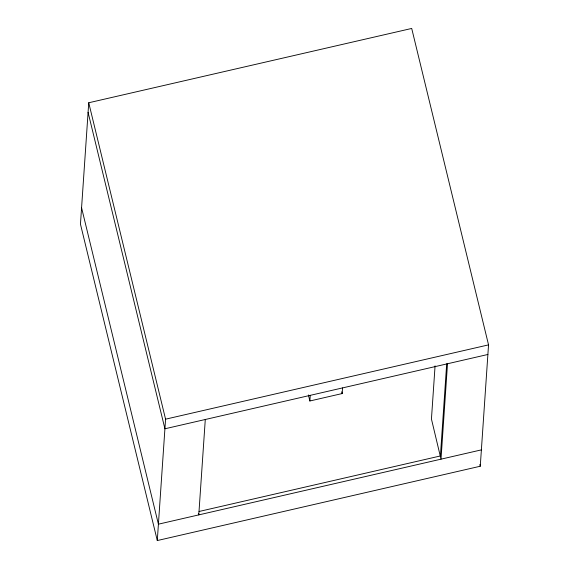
<?xml version="1.0" encoding="UTF-8"?>
<svg xmlns="http://www.w3.org/2000/svg" width="569" height="569" viewBox="0 0 569 569"><rect width="100%" height="100%" fill="white"/><g stroke="black" fill="none" stroke-linecap="round" stroke-linejoin="round"><path stroke-width="0.85" d="M88.736 102.761L80.457 224.129L157.293 540.55L480.264 466.239L488.543 344.871L411.707 28.45L88.736 102.761L165.572 419.182L157.293 540.55M205.288 419.495L198.78 514.888L198.481 513.288M342.552 387.909L342.161 393.556L309.87 400.989L310.254 395.341M435.072 365.86L431.444 419.04L441.011 459.162L447.511 363.762M446.693 363.783L440.406 455.954L199.043 511.488M165.572 419.182L488.543 344.871M487.889 354.473L164.918 428.784L88.081 112.356M481.381 449.873L158.41 524.177L81.573 207.756M479.845 464.517L480.264 466.239M341.749 391.828L342.161 393.556M308.405 394.95L309.87 400.989"/></g></svg>
